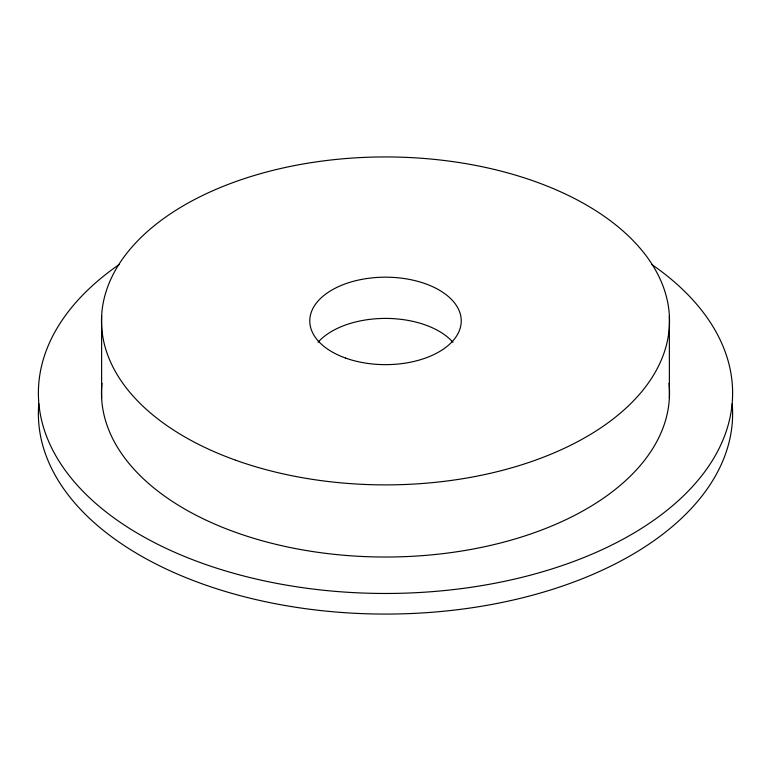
<?xml version="1.0" encoding="UTF-8"?>
<svg xmlns="http://www.w3.org/2000/svg" width="771" height="771" viewBox="0 0 771 771"><rect width="100%" height="100%" fill="white"/><g stroke="black" fill="none" stroke-linecap="round" stroke-linejoin="round"><path stroke-width="1.16" d="M669.373 315.763L669.373 398.202M101.627 315.763L101.627 398.202M651.562 264.347A347.123 200.412 0 0 1 623.652 538.862A347.123 200.412 0 0 1 147.348 538.862A347.123 200.412 0 0 1 119.438 264.347M732.209 403.946A347.123 200.412 0 0 1 385.5 614.073A347.123 200.412 0 0 1 38.791 403.946M669.006 383.332A284.007 163.972 0 0 1 385.5 557.028A284.007 163.972 0 0 1 101.994 383.332M318.018 342.285A75.731 43.725 0 0 1 385.5 318.413A75.731 43.725 0 0 1 452.982 342.285M345.591 358.072A75.731 43.725 0 0 0 461.203 322.288A75.731 43.725 0 0 0 349.706 282.379A75.731 43.725 0 0 0 345.591 358.072M235.839 460.268A284.007 163.972 0 0 0 669.373 326.066A284.007 163.972 0 0 0 251.288 176.405A284.007 163.972 0 0 0 235.839 460.268"/></g></svg>
